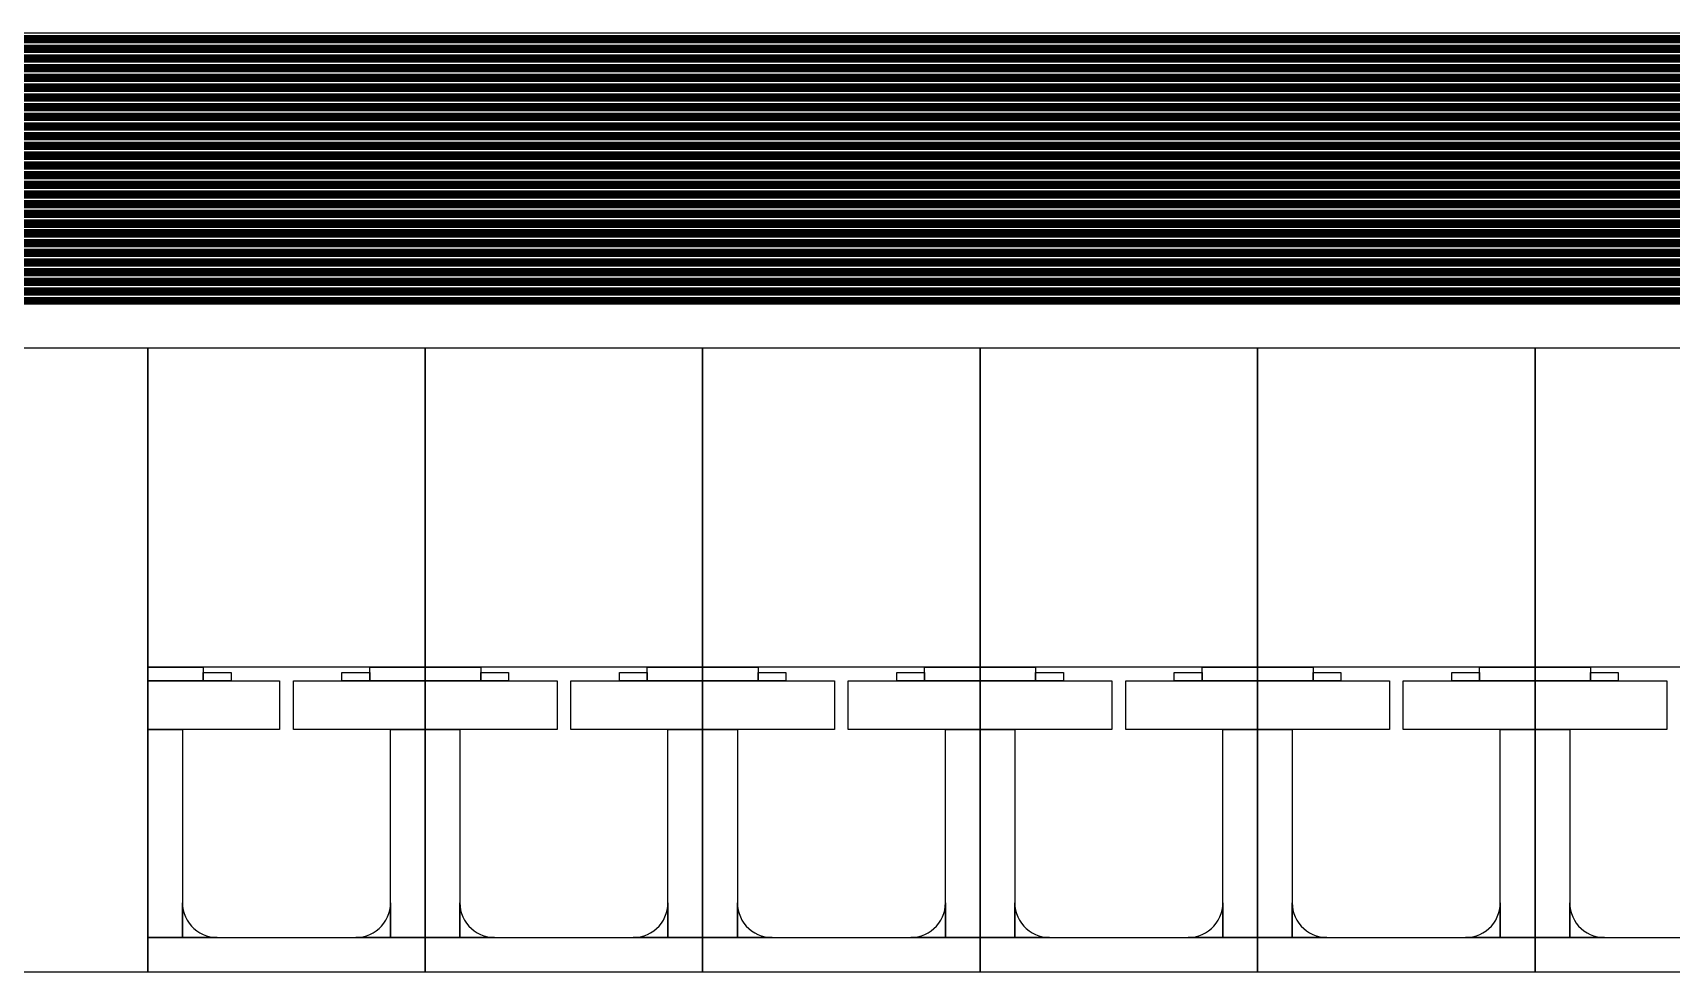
# Model space of a CAD drawing. Extents: x 450 to 6550, y 500 to 6500.
# Drawn here: x 2134 to 4496, y 550 to 1904 of the extents above; entities that cross this region are included whole.
import ezdxf

# ---------------------------------------------------------------- set-up
doc = ezdxf.new("R2010")
doc.units = 0
doc.layers.add('BASEMETAL', color=3, linetype='CONTINUOUS')

msp = doc.modelspace()

# ---------------------------------------------------------------- linework, layer by layer
at = {"layer": 'BASEMETAL'}
for points in [[(500, 1900), (500, 1904.3), (6500, 1904.3), (6500, 1900)], [(500, 1897), (500, 1899), (6500, 1899), (6500, 1897)], [(500, 1894), (500, 1896.4), (6500, 1896.4), (6500, 1894)], [(500, 1891), (500, 1893), (6500, 1893), (6500, 1891)], [(500, 1886), (500, 1890.3), (6500, 1890.3), (6500, 1886)], [(500, 1883), (500, 1885), (6500, 1885), (6500, 1883)], [(500, 1880), (500, 1882.4), (6500, 1882.4), (6500, 1880)], [(500, 1877), (500, 1879), (6500, 1879), (6500, 1877)], [(500, 1872), (500, 1876.3), (6500, 1876.3), (6500, 1872)], [(500, 1869), (500, 1871), (6500, 1871), (6500, 1869)], [(500, 1866), (500, 1868.4), (6500, 1868.4), (6500, 1866)], [(500, 1863), (500, 1865), (6500, 1865), (6500, 1863)], [(500, 1858), (500, 1862.3), (6500, 1862.3), (6500, 1858)], [(500, 1855), (500, 1857), (6500, 1857), (6500, 1855)], [(500, 1852), (500, 1854.4), (6500, 1854.4), (6500, 1852)], [(500, 1849), (500, 1851), (6500, 1851), (6500, 1849)], [(500, 1844), (500, 1848.3), (6500, 1848.3), (6500, 1844)], [(500, 1841), (500, 1843), (6500, 1843), (6500, 1841)], [(500, 1838), (500, 1840.4), (6500, 1840.4), (6500, 1838)], [(500, 1835), (500, 1837), (6500, 1837), (6500, 1835)], [(500, 1830), (500, 1834.3), (6500, 1834.3), (6500, 1830)], [(500, 1827), (500, 1829), (6500, 1829), (6500, 1827)], [(500, 1824), (500, 1826.4), (6500, 1826.4), (6500, 1824)], [(500, 1821), (500, 1823), (6500, 1823), (6500, 1821)], [(500, 1816), (500, 1820.3), (6500, 1820.3), (6500, 1816)], [(500, 1813), (500, 1815), (6500, 1815), (6500, 1813)], [(500, 1810), (500, 1812.4), (6500, 1812.4), (6500, 1810)], [(500, 1807), (500, 1809), (6500, 1809), (6500, 1807)], [(500, 1802), (500, 1806.3), (6500, 1806.3), (6500, 1802)], [(500, 1799), (500, 1801), (6500, 1801), (6500, 1799)], [(500, 1796), (500, 1798.4), (6500, 1798.4), (6500, 1796)], [(500, 1793), (500, 1795), (6500, 1795), (6500, 1793)], [(500, 1788), (500, 1792.3), (6500, 1792.3), (6500, 1788)], [(500, 1785), (500, 1787), (6500, 1787), (6500, 1785)], [(500, 1782), (500, 1784.4), (6500, 1784.4), (6500, 1782)], [(500, 1779), (500, 1781), (6500, 1781), (6500, 1779)], [(500, 1774), (500, 1778.3), (6500, 1778.3), (6500, 1774)], [(500, 1771), (500, 1773), (6500, 1773), (6500, 1771)], [(500, 1768), (500, 1770.4), (6500, 1770.4), (6500, 1768)], [(500, 1765), (500, 1767), (6500, 1767), (6500, 1765)], [(500, 1760), (500, 1764.3), (6500, 1764.3), (6500, 1760)], [(500, 1757), (500, 1759), (6500, 1759), (6500, 1757)], [(500, 1754), (500, 1756.4), (6500, 1756.4), (6500, 1754)], [(500, 1751), (500, 1753), (6500, 1753), (6500, 1751)], [(500, 1746), (500, 1750.3), (6500, 1750.3), (6500, 1746)], [(500, 1743), (500, 1745), (6500, 1745), (6500, 1743)], [(500, 1740), (500, 1742.4), (6500, 1742.4), (6500, 1740)], [(500, 1737), (500, 1739), (6500, 1739), (6500, 1737)], [(500, 1732), (500, 1736.3), (6500, 1736.3), (6500, 1732)], [(500, 1729), (500, 1731), (6500, 1731), (6500, 1729)], [(500, 1726), (500, 1728.4), (6500, 1728.4), (6500, 1726)], [(500, 1723), (500, 1725), (6500, 1725), (6500, 1723)], [(500, 1718), (500, 1722.3), (6500, 1722.3), (6500, 1718)], [(500, 1715), (500, 1717), (6500, 1717), (6500, 1715)], [(500, 1712), (500, 1714.4), (6500, 1714.4), (6500, 1712)], [(500, 1709), (500, 1711), (6500, 1711), (6500, 1709)], [(500, 1704), (500, 1708.3), (6500, 1708.3), (6500, 1704)], [(500, 1701), (500, 1703), (6500, 1703), (6500, 1701)], [(500, 1698), (500, 1700.4), (6500, 1700.4), (6500, 1698)], [(500, 1695), (500, 1697), (6500, 1697), (6500, 1695)], [(500, 1690), (500, 1694.3), (6500, 1694.3), (6500, 1690)], [(500, 1687), (500, 1689), (6500, 1689), (6500, 1687)], [(500, 1684), (500, 1686.4), (6500, 1686.4), (6500, 1684)], [(500, 1681), (500, 1683), (6500, 1683), (6500, 1681)], [(500, 1676), (500, 1680.3), (6500, 1680.3), (6500, 1676)], [(500, 1673), (500, 1675), (6500, 1675), (6500, 1673)], [(500, 1670), (500, 1672.4), (6500, 1672.4), (6500, 1670)], [(500, 1667), (500, 1669), (6500, 1669), (6500, 1667)], [(500, 1662), (500, 1666.3), (6500, 1666.3), (6500, 1662)], [(500, 1659), (500, 1661), (6500, 1661), (6500, 1659)], [(500, 1656), (500, 1658.4), (6500, 1658.4), (6500, 1656)], [(500, 1653), (500, 1655), (6500, 1655), (6500, 1653)], [(500, 1648), (500, 1652.3), (6500, 1652.3), (6500, 1648)], [(500, 1645), (500, 1647), (6500, 1647), (6500, 1645)], [(500, 1642), (500, 1644.4), (6500, 1644.4), (6500, 1642)], [(500, 1639), (500, 1641), (6500, 1641), (6500, 1639)], [(500, 1634), (500, 1638.3), (6500, 1638.3), (6500, 1634)], [(500, 1631), (500, 1633), (6500, 1633), (6500, 1631)], [(500, 1628), (500, 1630.4), (6500, 1630.4), (6500, 1628)], [(500, 1625), (500, 1627), (6500, 1627), (6500, 1625)], [(500, 1620), (500, 1624.3), (6500, 1624.3), (6500, 1620)], [(500, 1617), (500, 1619), (6500, 1619), (6500, 1617)], [(500, 1614), (500, 1616.4), (6500, 1616.4), (6500, 1614)], [(500, 1611), (500, 1613), (6500, 1613), (6500, 1611)], [(500, 1606), (500, 1610.3), (6500, 1610.3), (6500, 1606)], [(500, 1603), (500, 1605), (6500, 1605), (6500, 1603)], [(500, 1600), (500, 1602.4), (6500, 1602.4), (6500, 1600)], [(500, 1597), (500, 1599), (6500, 1599), (6500, 1597)], [(500, 1592), (500, 1596.3), (6500, 1596.3), (6500, 1592)], [(500, 1589), (500, 1591), (6500, 1591), (6500, 1589)], [(500, 1586), (500, 1588.4), (6500, 1588.4), (6500, 1586)], [(500, 1583), (500, 1585), (6500, 1585), (6500, 1583)], [(500, 1578), (500, 1582.3), (6500, 1582.3), (6500, 1578)], [(500, 1575), (500, 1577), (6500, 1577), (6500, 1575)], [(500, 1572), (500, 1574.4), (6500, 1574.4), (6500, 1572)], [(500, 1569), (500, 1571), (6500, 1571), (6500, 1569)], [(500, 1564), (500, 1568.3), (6500, 1568.3), (6500, 1564)], [(500, 1561), (500, 1563), (6500, 1563), (6500, 1561)], [(500, 1558), (500, 1560.4), (6500, 1560.4), (6500, 1558)], [(500, 1555), (500, 1557), (6500, 1557), (6500, 1555)], [(500, 1550), (500, 1554.3), (6500, 1554.3), (6500, 1550)], [(500, 1547), (500, 1549), (6500, 1549), (6500, 1547)], [(500, 1544), (500, 1546.4), (6500, 1546.4), (6500, 1544)], [(500, 1541), (500, 1543), (6500, 1543), (6500, 1541)], [(500, 1536), (500, 1540.3), (6500, 1540.3), (6500, 1536)], [(500, 1533), (500, 1535), (6500, 1535), (6500, 1533)], [(500, 1530), (500, 1532.4), (6500, 1532.4), (6500, 1530)], [(500, 1527), (500, 1529), (6500, 1529), (6500, 1527)], [(500, 1522), (500, 1526.3), (6500, 1526.3), (6500, 1522)], [(500, 1519), (500, 1521), (6500, 1521), (6500, 1519)], [(500, 1516), (500, 1518.4), (6500, 1518.4), (6500, 1516)], [(500, 1513), (500, 1515), (6500, 1515), (6500, 1513)], [(2300, 990), (2300, 1450), (2700, 1450), (2700, 990)], [(2700, 990), (2700, 1450), (3100, 1450), (3100, 990)], [(3100, 990), (3100, 1450), (3500, 1450), (3500, 990)], [(3500, 990), (3500, 1450), (3900, 1450), (3900, 990)], [(3900, 990), (3900, 1450), (4300, 1450), (4300, 990)], [(4300, 990), (4300, 1450), (4700, 1450), (4700, 990)], [(2300, 970), (2300, 990), (2380, 990), (2380, 970)], [(2300, 900), (2300, 970), (2490, 970), (2490, 900)], [(2380, 970), (2380, 982), (2420, 982), (2420, 970)], [(2510, 900), (2510, 970), (2700, 970), (2700, 900)], [(2580, 970), (2580, 982), (2620, 982), (2620, 970)], [(2620, 970), (2620, 990), (2700, 990), (2700, 970)], [(2700, 970), (2700, 990), (2780, 990), (2780, 970)], [(2700, 900), (2700, 970), (2890, 970), (2890, 900)], [(2780, 970), (2780, 982), (2820, 982), (2820, 970)], [(2910, 900), (2910, 970), (3100, 970), (3100, 900)], [(2980, 970), (2980, 982), (3020, 982), (3020, 970)], [(3020, 970), (3020, 990), (3100, 990), (3100, 970)], [(3100, 970), (3100, 990), (3180, 990), (3180, 970)], [(3100, 900), (3100, 970), (3290, 970), (3290, 900)], [(3180, 970), (3180, 982), (3220, 982), (3220, 970)], [(3310, 900), (3310, 970), (3500, 970), (3500, 900)], [(3380, 970), (3380, 982), (3420, 982), (3420, 970)], [(3420, 970), (3420, 990), (3500, 990), (3500, 970)], [(3500, 970), (3500, 990), (3580, 990), (3580, 970)], [(3500, 900), (3500, 970), (3690, 970), (3690, 900)], [(3580, 970), (3580, 982), (3620, 982), (3620, 970)], [(3710, 900), (3710, 970), (3900, 970), (3900, 900)], [(3780, 970), (3780, 982), (3820, 982), (3820, 970)], [(3820, 970), (3820, 990), (3900, 990), (3900, 970)], [(3900, 970), (3900, 990), (3980, 990), (3980, 970)], [(3900, 900), (3900, 970), (4090, 970), (4090, 900)], [(3980, 970), (3980, 982), (4020, 982), (4020, 970)], [(4110, 900), (4110, 970), (4300, 970), (4300, 900)], [(4180, 970), (4180, 982), (4220, 982), (4220, 970)], [(4220, 970), (4220, 990), (4300, 990), (4300, 970)], [(4300, 970), (4300, 990), (4380, 990), (4380, 970)], [(4300, 900), (4300, 970), (4490, 970), (4490, 900)], [(4380, 970), (4380, 982), (4420, 982), (4420, 970)], [(2300, 600), (2300, 900), (2350, 900), (2350, 600)], [(2650, 600), (2650, 900), (2700, 900), (2700, 600)], [(2700, 600), (2700, 900), (2750, 900), (2750, 600)], [(3050, 600), (3050, 900), (3100, 900), (3100, 600)], [(3100, 600), (3100, 900), (3150, 900), (3150, 600)], [(3450, 600), (3450, 900), (3500, 900), (3500, 600)], [(3500, 600), (3500, 900), (3550, 900), (3550, 600)], [(3850, 600), (3850, 900), (3900, 900), (3900, 600)], [(3900, 600), (3900, 900), (3950, 900), (3950, 600)], [(4250, 600), (4250, 900), (4300, 900), (4300, 600)], [(4300, 600), (4300, 900), (4350, 900), (4350, 600)], [(2350, 600), (2350, 650), (2350.274, 644.774), (2351.093, 639.604), (2352.447, 634.549), (2354.323, 629.663), (2356.699, 625), (2359.549, 620.611), (2362.843, 616.543), (2366.543, 612.843), (2370.611, 609.549), (2375, 606.699), (2379.663, 604.323), (2384.549, 602.447), (2389.604, 601.093), (2394.774, 600.274), (2400, 600)], [(2600, 600), (2605.226, 600.274), (2610.396, 601.093), (2615.451, 602.447), (2620.337, 604.323), (2625, 606.699), (2629.389, 609.549), (2633.457, 612.843), (2637.157, 616.543), (2640.451, 620.611), (2643.301, 625), (2645.677, 629.663), (2647.553, 634.549), (2648.907, 639.604), (2649.726, 644.774), (2650, 650), (2650, 600)], [(2750, 600), (2750, 650), (2750.274, 644.774), (2751.093, 639.604), (2752.447, 634.549), (2754.323, 629.663), (2756.699, 625), (2759.549, 620.611), (2762.843, 616.543), (2766.543, 612.843), (2770.611, 609.549), (2775, 606.699), (2779.663, 604.323), (2784.549, 602.447), (2789.604, 601.093), (2794.774, 600.274), (2800, 600)], [(3000, 600), (3005.226, 600.274), (3010.396, 601.093), (3015.451, 602.447), (3020.337, 604.323), (3025, 606.699), (3029.389, 609.549), (3033.457, 612.843), (3037.157, 616.543), (3040.451, 620.611), (3043.301, 625), (3045.677, 629.663), (3047.553, 634.549), (3048.907, 639.604), (3049.726, 644.774), (3050, 650), (3050, 600)], [(3150, 600), (3150, 650), (3150.274, 644.774), (3151.093, 639.604), (3152.447, 634.549), (3154.323, 629.663), (3156.699, 625), (3159.549, 620.611), (3162.843, 616.543), (3166.543, 612.843), (3170.611, 609.549), (3175, 606.699), (3179.663, 604.323), (3184.549, 602.447), (3189.604, 601.093), (3194.774, 600.274), (3200, 600)], [(3400, 600), (3405.226, 600.274), (3410.396, 601.093), (3415.451, 602.447), (3420.337, 604.323), (3425, 606.699), (3429.389, 609.549), (3433.457, 612.843), (3437.157, 616.543), (3440.451, 620.611), (3443.301, 625), (3445.677, 629.663), (3447.553, 634.549), (3448.907, 639.604), (3449.726, 644.774), (3450, 650), (3450, 600)], [(3550, 600), (3550, 650), (3550.274, 644.774), (3551.093, 639.604), (3552.447, 634.549), (3554.323, 629.663), (3556.699, 625), (3559.549, 620.611), (3562.843, 616.543), (3566.543, 612.843), (3570.611, 609.549), (3575, 606.699), (3579.663, 604.323), (3584.549, 602.447), (3589.604, 601.093), (3594.774, 600.274), (3600, 600)], [(3800, 600), (3805.226, 600.274), (3810.396, 601.093), (3815.451, 602.447), (3820.337, 604.323), (3825, 606.699), (3829.389, 609.549), (3833.457, 612.843), (3837.157, 616.543), (3840.451, 620.611), (3843.301, 625), (3845.677, 629.663), (3847.553, 634.549), (3848.907, 639.604), (3849.726, 644.774), (3850, 650), (3850, 600)], [(3950, 600), (3950, 650), (3950.274, 644.774), (3951.093, 639.604), (3952.447, 634.549), (3954.323, 629.663), (3956.699, 625), (3959.549, 620.611), (3962.843, 616.543), (3966.543, 612.843), (3970.611, 609.549), (3975, 606.699), (3979.663, 604.323), (3984.549, 602.447), (3989.604, 601.093), (3994.774, 600.274), (4000, 600)], [(4200, 600), (4205.226, 600.274), (4210.396, 601.093), (4215.451, 602.447), (4220.337, 604.323), (4225, 606.699), (4229.389, 609.549), (4233.457, 612.843), (4237.157, 616.543), (4240.451, 620.611), (4243.301, 625), (4245.677, 629.663), (4247.553, 634.549), (4248.907, 639.604), (4249.726, 644.774), (4250, 650), (4250, 600)], [(4350, 600), (4350, 650), (4350.274, 644.774), (4351.093, 639.604), (4352.447, 634.549), (4354.323, 629.663), (4356.699, 625), (4359.549, 620.611), (4362.843, 616.543), (4366.543, 612.843), (4370.611, 609.549), (4375, 606.699), (4379.663, 604.323), (4384.549, 602.447), (4389.604, 601.093), (4394.774, 600.274), (4400, 600)], [(2300, 550), (2300, 600), (2700, 600), (2700, 550)], [(2700, 550), (2700, 600), (3100, 600), (3100, 550)], [(3100, 550), (3100, 600), (3500, 600), (3500, 550)], [(3500, 550), (3500, 600), (3900, 600), (3900, 550)], [(3900, 550), (3900, 600), (4300, 600), (4300, 550)], [(4300, 550), (4300, 600), (4700, 600), (4700, 550)]]:
    msp.add_lwpolyline(points, close=True, dxfattribs=at)
msp.add_lwpolyline([(2100, 1450), (2300, 1450), (2300, 550), (2100, 550)], dxfattribs=at)

doc.saveas('drawing.dxf')
